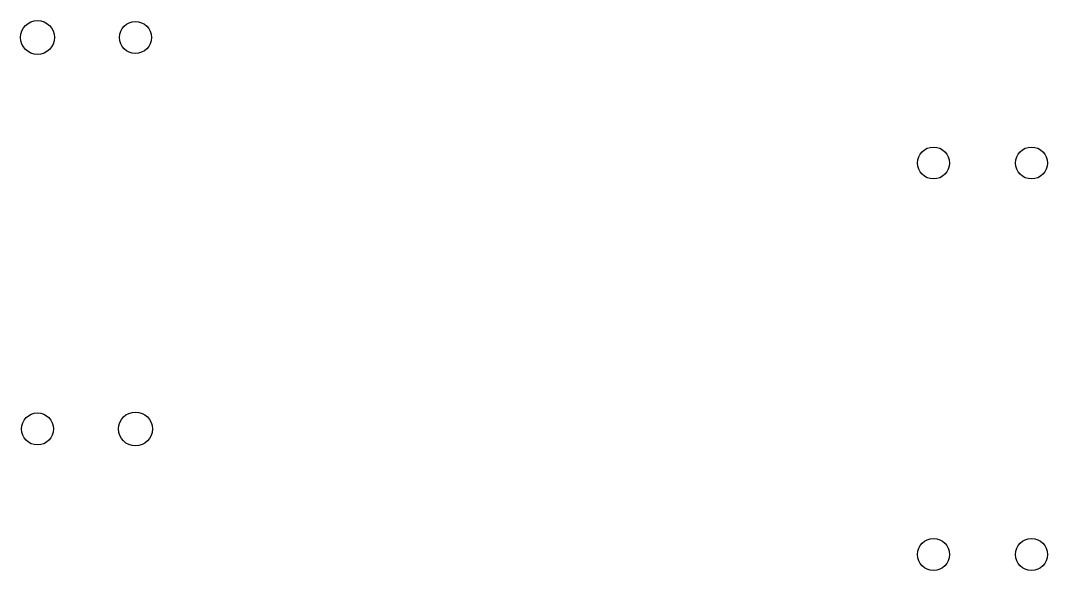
# Model space of a CAD drawing. Header units: millimetres. Extents: x -34 to -2.5, y 1.8 to 18.6.
import ezdxf

# ---------------------------------------------------------------- set-up
doc = ezdxf.new("R2010")
doc.units = ezdxf.units.MM

msp = doc.modelspace()

# ---------------------------------------------------------------- linework, layer by layer
for centre, radius in [((-33.4735, 18.098), 0.5193), ((-30.4735, 18.098), 0.49), ((-6.0265, 14.25), 0.49), ((-3.0265, 14.25), 0.49), ((-30.4735, 6.098), 0.5193), ((-33.4735, 6.098), 0.49), ((-6.0265, 2.25), 0.49), ((-3.0265, 2.25), 0.49)]:
    msp.add_circle(centre, radius)

doc.saveas('drawing.dxf')
